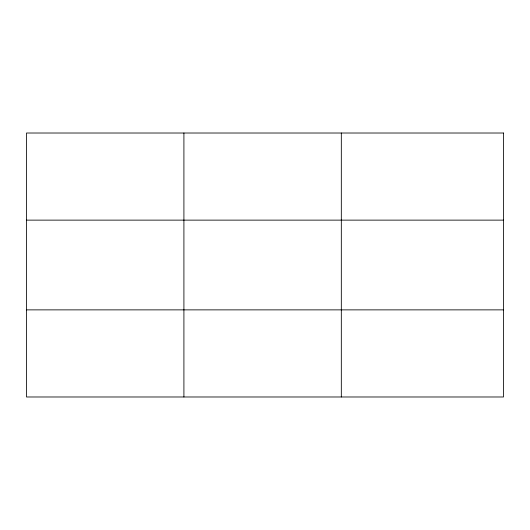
<?xml version="1.0" encoding="UTF-8"?>
<svg xmlns="http://www.w3.org/2000/svg" width="530" height="530" viewBox="0 0 530 530"><rect width="100%" height="100%" fill="white"/><g stroke="black" fill="none" stroke-linecap="round" stroke-linejoin="round"><path stroke-width="0.79" d="M183.91 396.983L183.91 133.017M341.32 396.983L341.32 133.017M26.5 220.129L503.5 220.129M26.5 309.871L503.5 309.871M503.5 133.017L503.5 396.983L26.5 396.983L26.5 133.017L503.5 133.017"/></g></svg>
